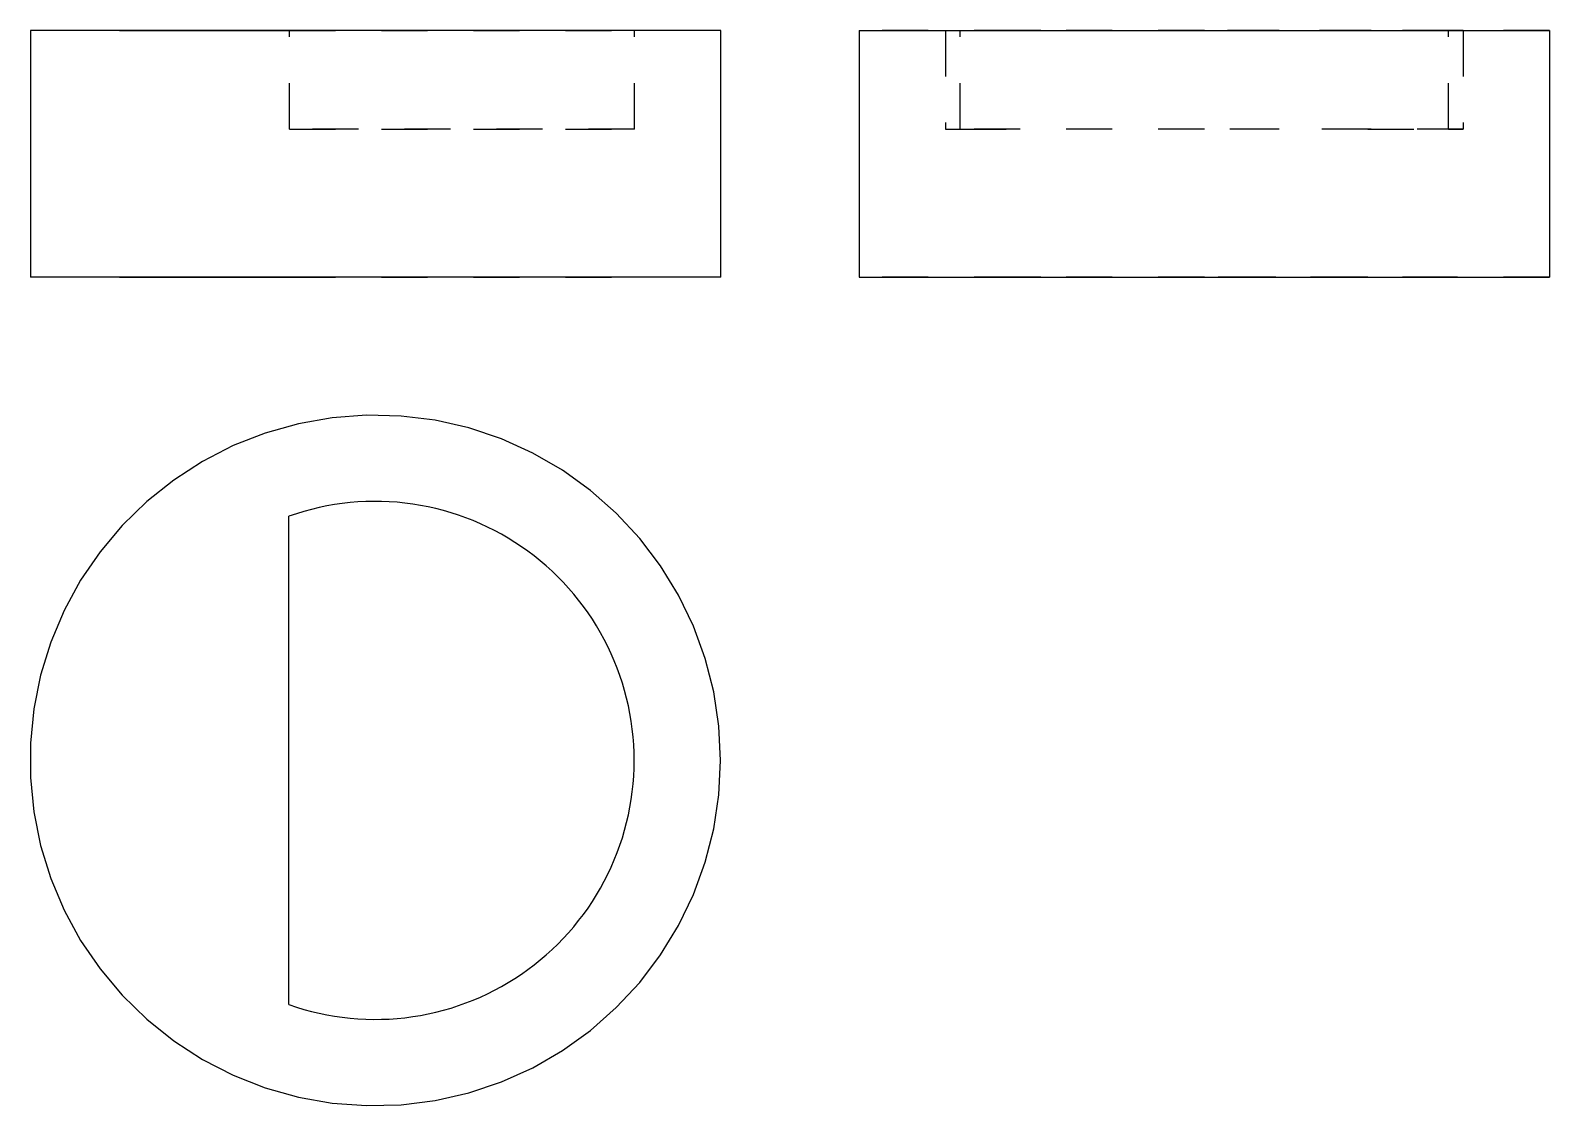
# Model space of a CAD drawing. Extents: x 0 to 3.3, y 0 to 2.34.
import ezdxf

# ---------------------------------------------------------------- set-up
doc = ezdxf.new("R2010")
doc.units = 0
doc.linetypes.add('HIDDEN', pattern=[0.075, 0.050025, -0.024975])
for name, color, linetype in [('FRONT', 7, 'CONTINUOUS'), ('FRONT_HID', 7, 'HIDDEN'), ('LEFT', 7, 'CONTINUOUS'), ('LEFT_HID', 7, 'HIDDEN'), ('TOP', 7, 'CONTINUOUS'), ('TOP_HID', 7, 'HIDDEN')]:
    doc.layers.add(name, color=color, linetype=linetype)

msp = doc.modelspace()

# ---------------------------------------------------------------- linework, layer by layer
at = {"layer": 'FRONT'}
for p, q in [((1.5, 2.335248), (0, 2.335248)), ((0, 2.335248), (0, 1.799534)), ((1.5, 1.799534), (1.5, 2.335248)), ((1.5, 1.799534), (0, 1.799534))]:
    msp.add_line(p, q, dxfattribs=at)
at = {"layer": 'FRONT_HID', "linetype": 'HIDDEN'}
for p, q in [((0.205357, 2.335248), (0.193452, 2.335248)), ((0.193452, 2.335248), (0.205357, 2.335248)), ((0.217262, 2.335248), (0.205357, 2.335248)), ((0.205357, 2.335248), (0.217262, 2.335248)), ((0.229167, 2.335248), (0.217262, 2.335248)), ((0.217262, 2.335248), (0.229167, 2.335248)), ((0.241071, 2.335248), (0.229167, 2.335248)), ((0.229167, 2.335248), (0.241071, 2.335248)), ((0.252976, 2.335248), (0.241071, 2.335248)), ((0.241071, 2.335248), (0.252976, 2.335248)), ((0.264881, 2.335248), (0.252976, 2.335248)), ((0.252976, 2.335248), (0.264881, 2.335248)), ((0.276786, 2.335248), (0.264881, 2.335248)), ((0.264881, 2.335248), (0.276786, 2.335248)), ((0.28869, 2.335248), (0.276786, 2.335248)), ((0.276786, 2.335248), (0.28869, 2.335248)), ((0.300595, 2.335248), (0.28869, 2.335248)), ((0.28869, 2.335248), (0.300595, 2.335248)), ((0.3125, 2.335248), (0.300595, 2.335248)), ((0.300595, 2.335248), (0.3125, 2.335248)), ((0.324405, 2.335248), (0.3125, 2.335248)), ((0.3125, 2.335248), (0.324405, 2.335248)), ((0.33631, 2.335248), (0.324405, 2.335248)), ((0.324405, 2.335248), (0.33631, 2.335248)), ((0.348214, 2.335248), (0.33631, 2.335248)), ((0.33631, 2.335248), (0.348214, 2.335248)), ((0.360119, 2.335248), (0.348214, 2.335248)), ((0.348214, 2.335248), (0.360119, 2.335248)), ((0.358418, 2.335248), (0.351616, 2.335248)), ((0.351616, 2.335248), (0.358418, 2.335248)), ((0.365221, 2.335248), (0.358418, 2.335248)), ((0.358418, 2.335248), (0.365221, 2.335248)), ((0.372024, 2.335248), (0.360119, 2.335248)), ((0.360119, 2.335248), (0.372024, 2.335248)), ((0.372024, 2.335248), (0.365221, 2.335248)), ((0.365221, 2.335248), (0.372024, 2.335248)), ((0.383929, 2.335248), (0.372024, 2.335248)), ((0.372024, 2.335248), (0.383929, 2.335248)), ((0.378827, 2.335248), (0.372024, 2.335248)), ((0.372024, 2.335248), (0.378827, 2.335248)), ((0.385629, 2.335248), (0.378827, 2.335248)), ((0.378827, 2.335248), (0.385629, 2.335248)), ((0.395833, 2.335248), (0.383929, 2.335248)), ((0.383929, 2.335248), (0.395833, 2.335248)), ((0.392432, 2.335248), (0.385629, 2.335248)), ((0.385629, 2.335248), (0.392432, 2.335248)), ((0.399235, 2.335248), (0.392432, 2.335248)), ((0.392432, 2.335248), (0.399235, 2.335248)), ((0.407738, 2.335248), (0.395833, 2.335248)), ((0.395833, 2.335248), (0.407738, 2.335248)), ((0.406037, 2.335248), (0.399235, 2.335248)), ((0.399235, 2.335248), (0.406037, 2.335248)), ((0.41284, 2.335248), (0.406037, 2.335248)), ((0.406037, 2.335248), (0.41284, 2.335248)), ((0.419643, 2.335248), (0.407738, 2.335248)), ((0.407738, 2.335248), (0.419643, 2.335248)), ((0.419643, 2.335248), (0.41284, 2.335248)), ((0.41284, 2.335248), (0.419643, 2.335248)), ((0.431548, 2.335248), (0.419643, 2.335248)), ((0.419643, 2.335248), (0.431548, 2.335248)), ((0.426446, 2.335248), (0.419643, 2.335248)), ((0.419643, 2.335248), (0.426446, 2.335248)), ((0.433248, 2.335248), (0.426446, 2.335248)), ((0.426446, 2.335248), (0.433248, 2.335248)), ((0.443452, 2.335248), (0.431548, 2.335248)), ((0.431548, 2.335248), (0.443452, 2.335248)), ((0.440051, 2.335248), (0.433248, 2.335248)), ((0.433248, 2.335248), (0.440051, 2.335248)), ((0.446854, 2.335248), (0.440051, 2.335248)), ((0.440051, 2.335248), (0.446854, 2.335248)), ((0.455357, 2.335248), (0.443452, 2.335248)), ((0.443452, 2.335248), (0.455357, 2.335248)), ((0.453656, 2.335248), (0.446854, 2.335248)), ((0.446854, 2.335248), (0.453656, 2.335248)), ((0.460459, 2.335248), (0.453656, 2.335248)), ((0.453656, 2.335248), (0.460459, 2.335248)), ((0.467262, 2.335248), (0.455357, 2.335248)), ((0.455357, 2.335248), (0.467262, 2.335248)), ((0.467262, 2.335248), (0.460459, 2.335248)), ((0.460459, 2.335248), (0.467262, 2.335248)), ((0.479167, 2.335248), (0.467262, 2.335248)), ((0.467262, 2.335248), (0.479167, 2.335248)), ((0.474065, 2.335248), (0.467262, 2.335248)), ((0.467262, 2.335248), (0.474065, 2.335248)), ((0.480867, 2.335248), (0.474065, 2.335248)), ((0.474065, 2.335248), (0.480867, 2.335248)), ((0.491071, 2.335248), (0.479167, 2.335248)), ((0.479167, 2.335248), (0.491071, 2.335248)), ((0.48767, 2.335248), (0.480867, 2.335248)), ((0.480867, 2.335248), (0.48767, 2.335248)), ((0.494473, 2.335248), (0.48767, 2.335248)), ((0.48767, 2.335248), (0.494473, 2.335248)), ((0.502976, 2.335248), (0.491071, 2.335248)), ((0.491071, 2.335248), (0.502976, 2.335248)), ((0.501276, 2.335248), (0.494473, 2.335248)), ((0.494473, 2.335248), (0.501276, 2.335248)), ((0.508078, 2.335248), (0.501276, 2.335248)), ((0.501276, 2.335248), (0.508078, 2.335248)), ((0.514881, 2.335248), (0.502976, 2.335248)), ((0.502976, 2.335248), (0.514881, 2.335248)), ((0.514881, 2.335248), (0.508078, 2.335248)), ((0.508078, 2.335248), (0.514881, 2.335248)), ((0.526786, 2.335248), (0.514881, 2.335248)), ((0.514881, 2.335248), (0.526786, 2.335248)), ((0.521684, 2.335248), (0.514881, 2.335248)), ((0.514881, 2.335248), (0.521684, 2.335248)), ((0.528486, 2.335248), (0.521684, 2.335248)), ((0.521684, 2.335248), (0.528486, 2.335248)), ((0.53869, 2.335248), (0.526786, 2.335248)), ((0.526786, 2.335248), (0.53869, 2.335248)), ((0.535289, 2.335248), (0.528486, 2.335248)), ((0.528486, 2.335248), (0.535289, 2.335248)), ((0.542092, 2.335248), (0.535289, 2.335248)), ((0.535289, 2.335248), (0.542092, 2.335248)), ((0.550595, 2.335248), (0.53869, 2.335248)), ((0.53869, 2.335248), (0.550595, 2.335248)), ((0.548895, 2.335248), (0.542092, 2.335248)), ((0.542092, 2.335248), (0.548895, 2.335248)), ((0.555697, 2.335248), (0.548895, 2.335248)), ((0.548895, 2.335248), (0.555697, 2.335248)), ((0.5625, 2.335248), (0.550595, 2.335248)), ((0.550595, 2.335248), (0.5625, 2.335248)), ((0.5625, 2.335248), (0.555697, 2.335248)), ((0.555697, 2.335248), (0.5625, 2.335248)), ((1.3125, 2.335248), (0.5625, 2.335248)), ((0.5625, 2.335248), (1.3125, 2.335248)), ((0.5625, 2.120962), (0.5625, 2.335248)), ((0.5625, 2.120962), (0.5625, 2.335248)), ((0.5625, 2.120962), (0.5625, 2.335248)), ((0.5625, 2.120962), (0.5625, 2.335248)), ((0.5625, 2.120962), (0.5625, 2.335248)), ((1.3125, 2.120962), (1.3125, 2.335248)), ((1.3125, 2.120962), (0.5625, 2.120962)), ((0.5625, 2.120962), (1.3125, 2.120962)), ((0.205357, 1.799534), (0.193452, 1.799534)), ((0.193452, 1.799534), (0.205357, 1.799534)), ((0.217262, 1.799534), (0.205357, 1.799534)), ((0.205357, 1.799534), (0.217262, 1.799534)), ((0.229167, 1.799534), (0.217262, 1.799534)), ((0.217262, 1.799534), (0.229167, 1.799534)), ((0.241071, 1.799534), (0.229167, 1.799534)), ((0.229167, 1.799534), (0.241071, 1.799534)), ((0.252976, 1.799534), (0.241071, 1.799534)), ((0.241071, 1.799534), (0.252976, 1.799534)), ((0.264881, 1.799534), (0.252976, 1.799534)), ((0.252976, 1.799534), (0.264881, 1.799534)), ((0.276786, 1.799534), (0.264881, 1.799534)), ((0.264881, 1.799534), (0.276786, 1.799534)), ((0.28869, 1.799534), (0.276786, 1.799534)), ((0.276786, 1.799534), (0.28869, 1.799534)), ((0.300595, 1.799534), (0.28869, 1.799534)), ((0.28869, 1.799534), (0.300595, 1.799534)), ((0.3125, 1.799534), (0.300595, 1.799534)), ((0.300595, 1.799534), (0.3125, 1.799534)), ((0.324405, 1.799534), (0.3125, 1.799534)), ((0.3125, 1.799534), (0.324405, 1.799534)), ((0.33631, 1.799534), (0.324405, 1.799534)), ((0.324405, 1.799534), (0.33631, 1.799534)), ((0.348214, 1.799534), (0.33631, 1.799534)), ((0.33631, 1.799534), (0.348214, 1.799534)), ((0.360119, 1.799534), (0.348214, 1.799534)), ((0.348214, 1.799534), (0.360119, 1.799534)), ((0.358418, 1.799534), (0.351616, 1.799534)), ((0.351616, 1.799534), (0.358418, 1.799534)), ((0.365221, 1.799534), (0.358418, 1.799534)), ((0.358418, 1.799534), (0.365221, 1.799534)), ((0.372024, 1.799534), (0.360119, 1.799534)), ((0.360119, 1.799534), (0.372024, 1.799534)), ((0.372024, 1.799534), (0.365221, 1.799534)), ((0.365221, 1.799534), (0.372024, 1.799534)), ((0.383929, 1.799534), (0.372024, 1.799534)), ((0.372024, 1.799534), (0.383929, 1.799534)), ((0.378827, 1.799534), (0.372024, 1.799534)), ((0.372024, 1.799534), (0.378827, 1.799534)), ((0.385629, 1.799534), (0.378827, 1.799534)), ((0.378827, 1.799534), (0.385629, 1.799534)), ((0.395833, 1.799534), (0.383929, 1.799534)), ((0.383929, 1.799534), (0.395833, 1.799534)), ((0.392432, 1.799534), (0.385629, 1.799534)), ((0.385629, 1.799534), (0.392432, 1.799534)), ((0.399235, 1.799534), (0.392432, 1.799534)), ((0.392432, 1.799534), (0.399235, 1.799534)), ((0.407738, 1.799534), (0.395833, 1.799534)), ((0.395833, 1.799534), (0.407738, 1.799534)), ((0.406037, 1.799534), (0.399235, 1.799534)), ((0.399235, 1.799534), (0.406037, 1.799534)), ((0.41284, 1.799534), (0.406037, 1.799534)), ((0.406037, 1.799534), (0.41284, 1.799534)), ((0.419643, 1.799534), (0.407738, 1.799534)), ((0.407738, 1.799534), (0.419643, 1.799534)), ((0.419643, 1.799534), (0.41284, 1.799534)), ((0.41284, 1.799534), (0.419643, 1.799534)), ((0.431548, 1.799534), (0.419643, 1.799534)), ((0.419643, 1.799534), (0.431548, 1.799534)), ((0.426446, 1.799534), (0.419643, 1.799534)), ((0.419643, 1.799534), (0.426446, 1.799534)), ((0.433248, 1.799534), (0.426446, 1.799534)), ((0.426446, 1.799534), (0.433248, 1.799534)), ((0.443452, 1.799534), (0.431548, 1.799534)), ((0.431548, 1.799534), (0.443452, 1.799534)), ((0.440051, 1.799534), (0.433248, 1.799534)), ((0.433248, 1.799534), (0.440051, 1.799534)), ((0.446854, 1.799534), (0.440051, 1.799534)), ((0.440051, 1.799534), (0.446854, 1.799534)), ((0.455357, 1.799534), (0.443452, 1.799534)), ((0.443452, 1.799534), (0.455357, 1.799534)), ((0.453656, 1.799534), (0.446854, 1.799534)), ((0.446854, 1.799534), (0.453656, 1.799534)), ((0.460459, 1.799534), (0.453656, 1.799534)), ((0.453656, 1.799534), (0.460459, 1.799534)), ((0.467262, 1.799534), (0.455357, 1.799534)), ((0.455357, 1.799534), (0.467262, 1.799534)), ((0.467262, 1.799534), (0.460459, 1.799534)), ((0.460459, 1.799534), (0.467262, 1.799534)), ((0.479167, 1.799534), (0.467262, 1.799534)), ((0.467262, 1.799534), (0.479167, 1.799534)), ((0.474065, 1.799534), (0.467262, 1.799534)), ((0.467262, 1.799534), (0.474065, 1.799534)), ((0.480867, 1.799534), (0.474065, 1.799534)), ((0.474065, 1.799534), (0.480867, 1.799534)), ((0.491071, 1.799534), (0.479167, 1.799534)), ((0.479167, 1.799534), (0.491071, 1.799534)), ((0.48767, 1.799534), (0.480867, 1.799534)), ((0.480867, 1.799534), (0.48767, 1.799534)), ((0.494473, 1.799534), (0.48767, 1.799534)), ((0.48767, 1.799534), (0.494473, 1.799534)), ((0.502976, 1.799534), (0.491071, 1.799534)), ((0.491071, 1.799534), (0.502976, 1.799534)), ((0.501276, 1.799534), (0.494473, 1.799534)), ((0.494473, 1.799534), (0.501276, 1.799534)), ((0.508078, 1.799534), (0.501276, 1.799534)), ((0.501276, 1.799534), (0.508078, 1.799534)), ((0.514881, 1.799534), (0.502976, 1.799534)), ((0.502976, 1.799534), (0.514881, 1.799534)), ((0.514881, 1.799534), (0.508078, 1.799534)), ((0.508078, 1.799534), (0.514881, 1.799534)), ((0.526786, 1.799534), (0.514881, 1.799534)), ((0.514881, 1.799534), (0.526786, 1.799534)), ((0.521684, 1.799534), (0.514881, 1.799534)), ((0.514881, 1.799534), (0.521684, 1.799534)), ((0.528486, 1.799534), (0.521684, 1.799534)), ((0.521684, 1.799534), (0.528486, 1.799534)), ((0.53869, 1.799534), (0.526786, 1.799534)), ((0.526786, 1.799534), (0.53869, 1.799534)), ((0.535289, 1.799534), (0.528486, 1.799534)), ((0.528486, 1.799534), (0.535289, 1.799534)), ((0.542092, 1.799534), (0.535289, 1.799534)), ((0.535289, 1.799534), (0.542092, 1.799534)), ((0.550595, 1.799534), (0.53869, 1.799534)), ((0.53869, 1.799534), (0.550595, 1.799534)), ((0.548895, 1.799534), (0.542092, 1.799534)), ((0.542092, 1.799534), (0.548895, 1.799534)), ((0.555697, 1.799534), (0.548895, 1.799534)), ((0.548895, 1.799534), (0.555697, 1.799534)), ((0.5625, 1.799534), (0.550595, 1.799534)), ((0.550595, 1.799534), (0.5625, 1.799534)), ((0.5625, 1.799534), (0.555697, 1.799534)), ((0.555697, 1.799534), (0.5625, 1.799534)), ((1.3125, 1.799534), (0.5625, 1.799534)), ((0.5625, 1.799534), (1.3125, 1.799534))]:
    msp.add_line(p, q, dxfattribs=at)
at = {"layer": 'LEFT'}
for p, q in [((1.8, 2.335248), (3.3, 2.335248)), ((1.8, 2.335248), (1.8, 1.799534)), ((3.3, 2.335248), (3.3, 1.799534)), ((1.8, 1.799534), (3.3, 1.799534))]:
    msp.add_line(p, q, dxfattribs=at)
at = {"layer": 'LEFT_HID', "linetype": 'HIDDEN'}
for p, q in [((2.55, 2.335248), (1.8, 2.335248)), ((2.55, 2.335248), (1.9875, 2.335248)), ((1.9875, 2.335248), (2.01967, 2.335248)), ((1.9875, 2.335248), (1.9875, 2.120962)), ((2.01967, 2.335248), (3.08033, 2.335248)), ((2.01967, 2.120962), (2.01967, 2.335248)), ((2.194648, 2.335248), (2.01967, 2.335248)), ((2.194648, 2.335248), (2.905352, 2.335248)), ((2.55, 2.335248), (2.194648, 2.335248)), ((3.3, 2.335248), (2.55, 2.335248)), ((3.1125, 2.335248), (2.55, 2.335248)), ((2.905352, 2.335248), (2.55, 2.335248)), ((3.08033, 2.335248), (2.905352, 2.335248)), ((3.08033, 2.335248), (3.1125, 2.335248)), ((3.08033, 2.120962), (3.08033, 2.335248)), ((3.1125, 2.335248), (3.1125, 2.120962)), ((2.55, 2.120962), (1.9875, 2.120962)), ((1.9875, 2.120962), (2.01967, 2.120962)), ((2.01967, 2.120962), (2.194648, 2.120962)), ((2.55, 2.120962), (2.194648, 2.120962)), ((3.1125, 2.120962), (2.55, 2.120962)), ((2.905352, 2.120962), (2.55, 2.120962)), ((2.905352, 2.120962), (3.08033, 2.120962)), ((3.08033, 2.120962), (3.1125, 2.120962)), ((2.55, 1.799534), (1.8, 1.799534)), ((2.55, 1.799534), (2.01967, 1.799534)), ((2.01967, 1.799534), (3.08033, 1.799534)), ((2.194648, 1.799534), (2.01967, 1.799534)), ((2.55, 1.799534), (2.194648, 1.799534)), ((2.194648, 1.799534), (2.905352, 1.799534)), ((3.3, 1.799534), (2.55, 1.799534)), ((3.08033, 1.799534), (2.55, 1.799534)), ((2.905352, 1.799534), (2.55, 1.799534)), ((3.08033, 1.799534), (2.905352, 1.799534))]:
    msp.add_line(p, q, dxfattribs=at)
at = {"layer": 'TOP'}
for p, q in [((0.65581, 1.493946), (0.582177, 1.480963)), ((0.73037, 1.499534), (0.65581, 1.493946)), ((0.805115, 1.49767), (0.73037, 1.499534)), ((0.879304, 1.488373), (0.805115, 1.49767)), ((0.952198, 1.471735), (0.879304, 1.488373)), ((0.510203, 1.460712), (0.440602, 1.433396)), ((0.582177, 1.480963), (0.510203, 1.460712)), ((1.023073, 1.447922), (0.952198, 1.471735)), ((0.440602, 1.433396), (0.374068, 1.399286)), ((1.091226, 1.417171), (1.023073, 1.447922)), ((0.374068, 1.399286), (0.31126, 1.35872)), ((1.155977, 1.379786), (1.091226, 1.417171)), ((0.31126, 1.35872), (0.252803, 1.312103)), ((1.216685, 1.33614), (1.155977, 1.379786)), ((1.272745, 1.286667), (1.216685, 1.33614)), ((0.252803, 1.312103), (0.199279, 1.259896)), ((0.59406, 1.290488), (0.577735, 1.285539)), ((0.610528, 1.294939), (0.59406, 1.290488)), ((0.627122, 1.298889), (0.610528, 1.294939)), ((0.643829, 1.302335), (0.627122, 1.298889)), ((0.660633, 1.305272), (0.643829, 1.302335)), ((0.677518, 1.307698), (0.660633, 1.305272)), ((0.694469, 1.309611), (0.677518, 1.307698)), ((0.711471, 1.311009), (0.694469, 1.309611)), ((0.728506, 1.311891), (0.711471, 1.311009)), ((0.745561, 1.312256), (0.728506, 1.311891)), ((0.762619, 1.312104), (0.745561, 1.312256)), ((0.779664, 1.311434), (0.762619, 1.312104)), ((0.796682, 1.310248), (0.779664, 1.311434)), ((0.813655, 1.308547), (0.796682, 1.310248)), ((0.830569, 1.306331), (0.813655, 1.308547)), ((0.847408, 1.303604), (0.830569, 1.306331)), ((0.864157, 1.300367), (0.847408, 1.303604)), ((0.8808, 1.296624), (0.864157, 1.300367)), ((0.897322, 1.292378), (0.8808, 1.296624)), ((0.913707, 1.287633), (0.897322, 1.292378)), ((0.929941, 1.282394), (0.913707, 1.287633)), ((0.199279, 1.259896), (0.151218, 1.20262)), ((0.577735, 1.285539), (0.561568, 1.280097)), ((0.561568, 1.105119), (0.561568, 1.280097)), ((0.946008, 1.276664), (0.929941, 1.282394)), ((0.961895, 1.27045), (0.946008, 1.276664)), ((0.977586, 1.263757), (0.961895, 1.27045)), ((0.993066, 1.256591), (0.977586, 1.263757)), ((1.008322, 1.248959), (0.993066, 1.256591)), ((1.323601, 1.231858), (1.272745, 1.286667)), ((1.02334, 1.240869), (1.008322, 1.248959)), ((1.038106, 1.232326), (1.02334, 1.240869)), ((1.052605, 1.22334), (1.038106, 1.232326)), ((1.066826, 1.213918), (1.052605, 1.22334)), ((1.368747, 1.172257), (1.323601, 1.231858)), ((0.151218, 1.20262), (0.1091, 1.140843)), ((1.080754, 1.204069), (1.066826, 1.213918)), ((1.094377, 1.193802), (1.080754, 1.204069)), ((1.107683, 1.183127), (1.094377, 1.193802)), ((1.120659, 1.172054), (1.107683, 1.183127)), ((1.133293, 1.160592), (1.120659, 1.172054)), ((1.145574, 1.148752), (1.133293, 1.160592)), ((1.407734, 1.108457), (1.368747, 1.172257)), ((0.1091, 1.140843), (0.073341, 1.07518)), ((1.15749, 1.136546), (1.145574, 1.148752)), ((1.16903, 1.123983), (1.15749, 1.136546)), ((1.180184, 1.111077), (1.16903, 1.123983)), ((0.561568, 0.749767), (0.561568, 1.105119)), ((1.190942, 1.097838), (1.180184, 1.111077)), ((1.201293, 1.084279), (1.190942, 1.097838)), ((1.440175, 1.041093), (1.407734, 1.108457)), ((0.073341, 1.07518), (0.044298, 1.006282)), ((1.211229, 1.070412), (1.201293, 1.084279)), ((1.220739, 1.056251), (1.211229, 1.070412)), ((1.229816, 1.041808), (1.220739, 1.056251)), ((1.23845, 1.027096), (1.229816, 1.041808)), ((1.246634, 1.012129), (1.23845, 1.027096)), ((1.465747, 0.970833), (1.440175, 1.041093)), ((0.044298, 1.006282), (0.02226, 0.934835)), ((1.254361, 0.99692), (1.246634, 1.012129)), ((1.261623, 0.981485), (1.254361, 0.99692)), ((1.268414, 0.965836), (1.261623, 0.981485)), ((1.274727, 0.949989), (1.268414, 0.965836)), ((1.484197, 0.898376), (1.465747, 0.970833)), ((0.02226, 0.934835), (0.007445, 0.861549)), ((1.280556, 0.933957), (1.274727, 0.949989)), ((1.285897, 0.917756), (1.280556, 0.933957)), ((1.290744, 0.901401), (1.285897, 0.917756)), ((1.295093, 0.884906), (1.290744, 0.901401)), ((1.495341, 0.824443), (1.484197, 0.898376)), ((0.007445, 0.861549), (0, 0.787151)), ((1.29894, 0.868287), (1.295093, 0.884906)), ((1.302281, 0.851558), (1.29894, 0.868287)), ((1.305113, 0.834736), (1.302281, 0.851558)), ((1.307434, 0.817837), (1.305113, 0.834736)), ((1.309241, 0.800874), (1.307434, 0.817837)), ((1.310533, 0.783864), (1.309241, 0.800874)), ((1.499068, 0.749767), (1.495341, 0.824443)), ((0, 0.787151), (0, 0.712382)), ((1.311309, 0.766823), (1.310533, 0.783864)), ((1.311568, 0.749767), (1.311309, 0.766823)), ((0.561568, 0.394415), (0.561568, 0.749767)), ((1.310533, 0.715669), (1.311309, 0.73271)), ((1.311309, 0.73271), (1.311568, 0.749767)), ((1.495341, 0.675091), (1.499068, 0.749767)), ((0, 0.712382), (0.007445, 0.637985)), ((1.307434, 0.681697), (1.309241, 0.69866)), ((1.309241, 0.69866), (1.310533, 0.715669)), ((1.302281, 0.647975), (1.305113, 0.664797)), ((1.305113, 0.664797), (1.307434, 0.681697)), ((1.484197, 0.601157), (1.495341, 0.675091)), ((0.007445, 0.637985), (0.02226, 0.564699)), ((1.295093, 0.614628), (1.29894, 0.631247)), ((1.29894, 0.631247), (1.302281, 0.647975)), ((1.285897, 0.581778), (1.290744, 0.598133)), ((1.290744, 0.598133), (1.295093, 0.614628)), ((1.465747, 0.528701), (1.484197, 0.601157)), ((0.02226, 0.564699), (0.044298, 0.493252)), ((1.274727, 0.549545), (1.280556, 0.565577)), ((1.280556, 0.565577), (1.285897, 0.581778)), ((1.261623, 0.518049), (1.268414, 0.533698)), ((1.268414, 0.533698), (1.274727, 0.549545)), ((1.440175, 0.458441), (1.465747, 0.528701)), ((1.246634, 0.487405), (1.254361, 0.502613)), ((1.254361, 0.502613), (1.261623, 0.518049)), ((0.044298, 0.493252), (0.073341, 0.424354)), ((1.229816, 0.457726), (1.23845, 0.472438)), ((1.23845, 0.472438), (1.246634, 0.487405)), ((1.201293, 0.415255), (1.211229, 0.429121)), ((1.211229, 0.429121), (1.220739, 0.443283)), ((1.220739, 0.443283), (1.229816, 0.457726)), ((1.407734, 0.391076), (1.440175, 0.458441)), ((0.073341, 0.424354), (0.1091, 0.35869)), ((1.180184, 0.388457), (1.190942, 0.401696)), ((1.190942, 0.401696), (1.201293, 0.415255)), ((0.561568, 0.219437), (0.561568, 0.394415)), ((1.15749, 0.362988), (1.16903, 0.37555)), ((1.16903, 0.37555), (1.180184, 0.388457)), ((1.368747, 0.327277), (1.407734, 0.391076)), ((0.1091, 0.35869), (0.151218, 0.296914)), ((1.120659, 0.32748), (1.133293, 0.338942)), ((1.133293, 0.338942), (1.145574, 0.350781)), ((1.145574, 0.350781), (1.15749, 0.362988)), ((1.080754, 0.295465), (1.094377, 0.305731)), ((1.094377, 0.305731), (1.107683, 0.316406)), ((1.107683, 0.316406), (1.120659, 0.32748)), ((1.323601, 0.267676), (1.368747, 0.327277)), ((0.151218, 0.296914), (0.199279, 0.239637)), ((1.02334, 0.258665), (1.038106, 0.267208)), ((1.038106, 0.267208), (1.052605, 0.276194)), ((1.052605, 0.276194), (1.066826, 0.285616)), ((1.066826, 0.285616), (1.080754, 0.295465)), ((1.272745, 0.212867), (1.323601, 0.267676)), ((0.199279, 0.239637), (0.252803, 0.187431)), ((0.961895, 0.229084), (0.977586, 0.235777)), ((0.977586, 0.235777), (0.993066, 0.242943)), ((0.993066, 0.242943), (1.008322, 0.250574)), ((1.008322, 0.250574), (1.02334, 0.258665)), ((0.561568, 0.219437), (0.577735, 0.213995)), ((0.577735, 0.213995), (0.59406, 0.209046)), ((0.59406, 0.209046), (0.610528, 0.204595)), ((0.610528, 0.204595), (0.627122, 0.200644)), ((0.627122, 0.200644), (0.643829, 0.197199)), ((0.847408, 0.19593), (0.864157, 0.199167)), ((0.864157, 0.199167), (0.8808, 0.20291)), ((0.8808, 0.20291), (0.897322, 0.207156)), ((0.897322, 0.207156), (0.913707, 0.211901)), ((0.913707, 0.211901), (0.929941, 0.21714)), ((0.929941, 0.21714), (0.946008, 0.22287)), ((0.946008, 0.22287), (0.961895, 0.229084)), ((1.216685, 0.163393), (1.272745, 0.212867)), ((0.252803, 0.187431), (0.31126, 0.140813)), ((0.643829, 0.197199), (0.660633, 0.194262)), ((0.660633, 0.194262), (0.677518, 0.191836)), ((0.677518, 0.191836), (0.694469, 0.189923)), ((0.694469, 0.189923), (0.711471, 0.188525)), ((0.711471, 0.188525), (0.728506, 0.187643)), ((0.728506, 0.187643), (0.745561, 0.187278)), ((0.745561, 0.187278), (0.762619, 0.18743)), ((0.762619, 0.18743), (0.779664, 0.1881)), ((0.779664, 0.1881), (0.796682, 0.189286)), ((0.796682, 0.189286), (0.813655, 0.190987)), ((0.813655, 0.190987), (0.830569, 0.193203)), ((0.830569, 0.193203), (0.847408, 0.19593)), ((0.31126, 0.140813), (0.374068, 0.100248)), ((1.155977, 0.119747), (1.216685, 0.163393)), ((0.374068, 0.100248), (0.440602, 0.066137)), ((1.091226, 0.082363), (1.155977, 0.119747)), ((0.440602, 0.066137), (0.510203, 0.038821)), ((1.023073, 0.051612), (1.091226, 0.082363)), ((0.510203, 0.038821), (0.582177, 0.018571)), ((0.952198, 0.027799), (1.023073, 0.051612)), ((0.582177, 0.018571), (0.65581, 0.005587)), ((0.65581, 0.005587), (0.73037, 0)), ((0.73037, 0), (0.805115, 0.001864)), ((0.805115, 0.001864), (0.879304, 0.011161)), ((0.879304, 0.011161), (0.952198, 0.027799))]:
    msp.add_line(p, q, dxfattribs=at)
at = {"layer": 'TOP_HID', "linetype": 'HIDDEN'}
for p, q in [((0.610527, 1.294939), (0.59406, 1.290488)), ((0.627122, 1.29889), (0.610527, 1.294939)), ((0.830569, 1.306331), (0.813655, 1.308547)), ((0.847408, 1.303604), (0.830569, 1.306331)), ((0.993066, 1.256591), (0.977586, 1.263757)), ((1.008322, 1.24896), (0.993066, 1.256591)), ((1.145574, 1.148752), (1.133293, 1.160592)), ((1.15749, 1.136546), (1.145574, 1.148752)), ((1.211229, 1.070412), (1.201293, 1.084279)), ((1.220739, 1.056251), (1.211229, 1.070412)), ((1.201293, 0.415255), (1.211229, 0.429121)), ((1.211229, 0.429121), (1.220739, 0.443283)), ((1.133293, 0.338942), (1.145574, 0.350781)), ((1.145574, 0.350781), (1.15749, 0.362988)), ((0.977586, 0.235777), (0.993066, 0.242942)), ((0.993066, 0.242942), (1.008322, 0.250574)), ((0.59406, 0.209046), (0.610527, 0.204594)), ((0.610527, 0.204594), (0.627122, 0.200644)), ((0.813655, 0.190987), (0.830569, 0.193202)), ((0.830569, 0.193202), (0.847408, 0.19593))]:
    msp.add_line(p, q, dxfattribs=at)

doc.saveas('drawing.dxf')
